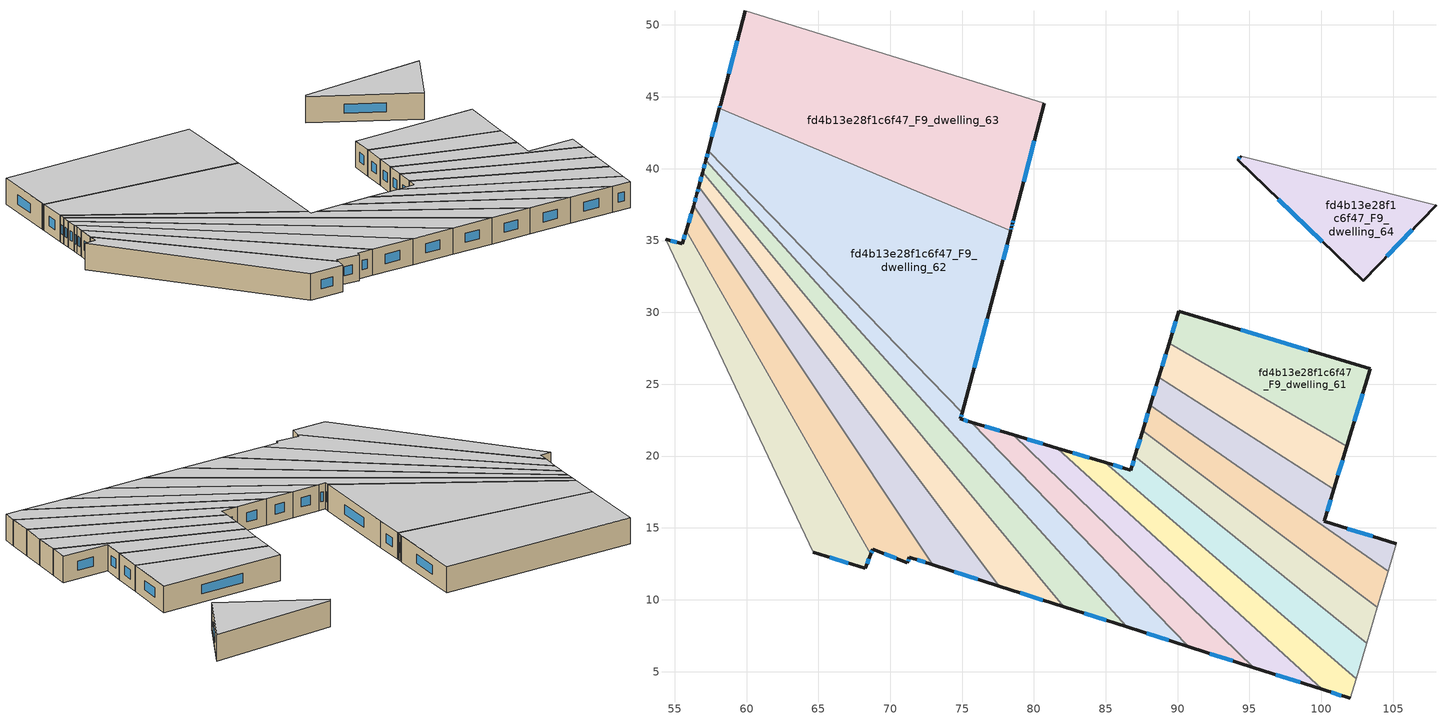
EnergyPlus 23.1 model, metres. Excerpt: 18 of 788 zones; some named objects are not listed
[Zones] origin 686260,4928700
fd4b13e28f1c6f47_F9_dwelling_47
 floor to fd4b13e28f1c6f47_F8_dwelling_47 (EU_floor_Construction): 55.8,35.69 68.65,13.16 68.26,12.19 64.63,13.32 54.36,35.1 55.54,34.78 z27
 wall outside (EU_wall_Construction): 55.8,35.69 55.54,34.78 54.36,35.1 / 64.63,13.32 68.26,12.19 68.65,13.16 z27:30
 wall to fd4b13e28f1c6f47_F9_dwelling_46 (EU_wall_Construction): 54.36,35.1 64.63,13.32 z27:30
 wall to fd4b13e28f1c6f47_F9_dwelling_48 (EU_wall_Construction): 68.65,13.16 55.8,35.69 z27:30
 window (EU_Window_Construction): 55.16,34.88 54.74,35 / 55.72,35.39 55.62,35.07 / 68.38,12.5 68.52,12.84 / 65.81,12.95 67.08,12.56 z27.97:29.03
 ceiling to fd4b13e28f1c6f47_F10_dwelling_47 (EU_floor_Construction): 68.26,12.19 68.65,13.16 55.8,35.69 55.54,34.78 54.36,35.1 64.63,13.32 z30
fd4b13e28f1c6f47_F9_dwelling_48
 floor to fd4b13e28f1c6f47_F8_dwelling_48 (EU_floor_Construction): 56.31,37.43 72.96,12.43 71.34,12.95 71.2,12.57 68.8,13.53 68.65,13.16 55.8,35.69 z27
 wall outside (EU_wall_Construction): 68.65,13.16 68.8,13.53 71.2,12.57 71.34,12.95 72.96,12.43 / 56.31,37.43 55.8,35.69 z27:30
 wall to fd4b13e28f1c6f47_F9_dwelling_49 (EU_wall_Construction): 72.96,12.43 56.31,37.43 z27:30
 window (EU_Window_Construction): 69.58,13.22 70.42,12.88 / 68.7,13.28 68.75,13.41 / 56.15,36.87 55.97,36.25 / 71.86,12.78 72.43,12.6 / 71.24,12.69 71.29,12.83 z27.97:29.03
 ceiling to fd4b13e28f1c6f47_F10_dwelling_48 (EU_floor_Construction): 72.96,12.43 56.31,37.43 55.8,35.69 68.65,13.16 68.8,13.53 71.2,12.57 71.34,12.95 z30
fd4b13e28f1c6f47_F9_dwelling_49
 floor to fd4b13e28f1c6f47_F8_dwelling_49 (EU_floor_Construction): 56.68,38.74 77.58,10.95 72.96,12.43 56.31,37.43 56.55,38.24 z27
 wall outside (EU_wall_Construction): 56.68,38.74 56.55,38.24 56.31,37.43 / 72.96,12.43 77.58,10.95 z27:30
 wall to fd4b13e28f1c6f47_F9_dwelling_50 (EU_wall_Construction): 77.58,10.95 56.68,38.74 z27:30
 window (EU_Window_Construction): 56.47,37.98 56.39,37.69 / 56.64,38.58 56.59,38.4 / 74.46,11.95 76.08,11.43 z27.97:29.03
 ceiling to fd4b13e28f1c6f47_F10_dwelling_49 (EU_floor_Construction): 77.58,10.95 56.68,38.74 56.55,38.24 56.31,37.43 72.96,12.43 z30
fd4b13e28f1c6f47_F9_dwelling_50
 floor to fd4b13e28f1c6f47_F8_dwelling_50 (EU_floor_Construction): 56.95,39.77 82.06,9.52 77.58,10.95 56.68,38.74 z27
 wall outside (EU_wall_Construction): 56.95,39.77 56.68,38.74 / 77.58,10.95 82.06,9.52 z27:30
 wall to fd4b13e28f1c6f47_F9_dwelling_51 (EU_wall_Construction): 82.06,9.52 56.95,39.77 z27:30
 window (EU_Window_Construction): 56.86,39.43 56.77,39.07 / 79.03,10.49 80.61,9.98 z27.97:29.03
 ceiling to fd4b13e28f1c6f47_F10_dwelling_50 (EU_floor_Construction): 82.06,9.52 56.95,39.77 56.68,38.74 77.58,10.95 z30
fd4b13e28f1c6f47_F9_dwelling_51
 floor to fd4b13e28f1c6f47_F8_dwelling_51 (EU_floor_Construction): 57.17,40.59 86.45,8.11 82.06,9.52 56.95,39.77 z27
 wall outside (EU_wall_Construction): 57.17,40.59 56.95,39.77 / 82.06,9.52 86.45,8.11 z27:30
 wall to fd4b13e28f1c6f47_F9_dwelling_52 (EU_wall_Construction): 86.45,8.11 57.17,40.59 z27:30
 window (EU_Window_Construction): 57.09,40.32 57.02,40.03 / 83.49,9.06 85.03,8.57 z27.97:29.03
 ceiling to fd4b13e28f1c6f47_F10_dwelling_51 (EU_floor_Construction): 86.45,8.11 57.17,40.59 56.95,39.77 82.06,9.52 z30
fd4b13e28f1c6f47_F9_dwelling_52
 floor to fd4b13e28f1c6f47_F8_dwelling_52 (EU_floor_Construction): 75,23.02 74.89,22.59 75.65,22.36 90.78,6.73 86.45,8.11 57.17,40.59 57.34,41.26 z27
 wall outside (EU_wall_Construction): 57.34,41.26 57.17,40.59 / 75.65,22.36 74.89,22.59 75,23.02 / 86.45,8.11 90.78,6.73 z27:30
 wall to fd4b13e28f1c6f47_F9_dwelling_62 (EU_wall_Construction): 75,23.02 57.34,41.26 z27:30
 wall to fd4b13e28f1c6f47_F9_dwelling_53 (EU_wall_Construction): 90.78,6.73 75.65,22.36 z27:30
 window (EU_Window_Construction): 57.29,41.04 57.22,40.81 / 74.92,22.73 74.97,22.88 / 75.4,22.43 75.13,22.51 / 87.86,7.66 89.38,7.18 z27.97:29.03
 ceiling to fd4b13e28f1c6f47_F10_dwelling_52 (EU_floor_Construction): 90.78,6.73 75.65,22.36 74.89,22.59 75,23.02 57.34,41.26 57.17,40.59 86.45,8.11 z30
fd4b13e28f1c6f47_F9_dwelling_53
 floor to fd4b13e28f1c6f47_F8_dwelling_53 (EU_floor_Construction): 90.78,6.73 75.65,22.36 78.56,21.48 95.3,5.28 z27
 wall outside (EU_wall_Construction): 78.56,21.48 75.65,22.36 / 90.78,6.73 95.3,5.28 z27:30
 wall to fd4b13e28f1c6f47_F9_dwelling_54 (EU_wall_Construction): 95.3,5.28 78.56,21.48 z27:30
 window (EU_Window_Construction): 77.62,21.76 76.59,22.07 / 92.25,6.26 93.83,5.75 z27.97:29.03
 ceiling to fd4b13e28f1c6f47_F10_dwelling_53 (EU_floor_Construction): 95.3,5.28 78.56,21.48 75.65,22.36 90.78,6.73 z30
fd4b13e28f1c6f47_F9_dwelling_54
 floor to fd4b13e28f1c6f47_F8_dwelling_54 (EU_floor_Construction): 95.3,5.28 78.56,21.48 81.62,20.55 100.06,3.76 z27
 wall outside (EU_wall_Construction): 81.62,20.55 78.56,21.48 / 95.3,5.28 100.06,3.76 z27:30
 wall to fd4b13e28f1c6f47_F9_dwelling_55 (EU_wall_Construction): 100.06,3.76 81.62,20.55 z27:30
 window (EU_Window_Construction): 80.63,20.85 79.55,21.18 / 96.84,4.79 98.52,4.25 z27.97:29.03
 ceiling to fd4b13e28f1c6f47_F10_dwelling_54 (EU_floor_Construction): 100.06,3.76 81.62,20.55 78.56,21.48 95.3,5.28 z30
fd4b13e28f1c6f47_F9_dwelling_55
 floor to fd4b13e28f1c6f47_F8_dwelling_55 (EU_floor_Construction): 102.44,4.51 102.03,3.13 100.06,3.76 81.62,20.55 84.93,19.55 z27
 wall outside (EU_wall_Construction): 84.93,19.55 81.62,20.55 / 100.06,3.76 102.03,3.13 z27:30
 wall to fd4b13e28f1c6f47_F9_dwelling_56 (EU_wall_Construction): 102.44,4.51 84.93,19.55 z27:30
 wall adiabatic (EU_wall_Construction): 102.03,3.13 102.44,4.51 z27:30
 window (EU_Window_Construction): 83.86,19.88 82.69,20.23 / 100.7,3.55 101.39,3.33 z27.97:29.03
 ceiling to fd4b13e28f1c6f47_F10_dwelling_55 (EU_floor_Construction): 102.03,3.13 102.44,4.51 84.93,19.55 81.62,20.55 100.06,3.76 z30
fd4b13e28f1c6f47_F9_dwelling_56
 floor to fd4b13e28f1c6f47_F8_dwelling_56 (EU_floor_Construction): 103.17,6.98 102.44,4.51 84.93,19.55 86.74,19.01 87.03,19.97 z27
 wall outside (EU_wall_Construction): 87.03,19.97 86.74,19.01 84.93,19.55 z27:30
 wall to fd4b13e28f1c6f47_F9_dwelling_57 (EU_wall_Construction): 103.17,6.98 87.03,19.97 z27:30
 wall adiabatic (EU_wall_Construction): 102.44,4.51 103.17,6.98 z27:30
 window (EU_Window_Construction): 86.15,19.19 85.51,19.38 / 86.93,19.66 86.83,19.32 z27.97:29.03
 ceiling to fd4b13e28f1c6f47_F10_dwelling_56 (EU_floor_Construction): 102.44,4.51 103.17,6.98 87.03,19.97 86.74,19.01 84.93,19.55 z30
fd4b13e28f1c6f47_F9_dwelling_57
 floor to fd4b13e28f1c6f47_F8_dwelling_57 (EU_floor_Construction): 103.91,9.48 103.17,6.98 87.03,19.97 87.57,21.76 z27
 wall outside (EU_wall_Construction): 87.57,21.76 87.03,19.97 z27:30
 wall adiabatic (EU_wall_Construction): 103.17,6.98 103.91,9.48 z27:30
 wall to fd4b13e28f1c6f47_F9_dwelling_58 (EU_wall_Construction): 103.91,9.48 87.57,21.76 z27:30
 window (EU_Window_Construction): 87.39,21.18 87.2,20.55 z27.97:29.03
 ceiling to fd4b13e28f1c6f47_F10_dwelling_57 (EU_floor_Construction): 103.17,6.98 103.91,9.48 87.57,21.76 87.03,19.97 z30
fd4b13e28f1c6f47_F9_dwelling_58
 floor to fd4b13e28f1c6f47_F8_dwelling_58 (EU_floor_Construction): 104.65,11.98 103.91,9.48 87.57,21.76 88.11,23.55 z27
 wall outside (EU_wall_Construction): 88.11,23.55 87.57,21.76 z27:30
 wall adiabatic (EU_wall_Construction): 103.91,9.48 104.65,11.98 z27:30
 wall to fd4b13e28f1c6f47_F9_dwelling_59 (EU_wall_Construction): 104.65,11.98 88.11,23.55 z27:30
 window (EU_Window_Construction): 87.94,22.97 87.74,22.34 z27.97:29.03
 ceiling to fd4b13e28f1c6f47_F10_dwelling_58 (EU_floor_Construction): 103.91,9.48 104.65,11.98 88.11,23.55 87.57,21.76 z30
fd4b13e28f1c6f47_F9_dwelling_59
 floor to fd4b13e28f1c6f47_F8_dwelling_59 (EU_floor_Construction): 100.86,17.69 100.19,15.45 105.22,13.91 104.65,11.98 88.11,23.55 88.7,25.5 z27
 wall outside (EU_wall_Construction): 88.7,25.5 88.11,23.55 / 105.22,13.91 100.19,15.45 100.86,17.69 z27:30
 wall adiabatic (EU_wall_Construction): 104.65,11.98 105.22,13.91 z27:30
 wall to fd4b13e28f1c6f47_F9_dwelling_60 (EU_wall_Construction): 100.86,17.69 88.7,25.5 z27:30
 window (EU_Window_Construction): 88.51,24.87 88.3,24.18 / 100.41,16.17 100.64,16.96 / 103.59,14.41 101.82,14.95 z27.97:29.03
 ceiling to fd4b13e28f1c6f47_F10_dwelling_59 (EU_floor_Construction): 104.65,11.98 105.22,13.91 100.19,15.45 100.86,17.69 88.7,25.5 88.11,23.55 z30
fd4b13e28f1c6f47_F9_dwelling_60
 floor to fd4b13e28f1c6f47_F8_dwelling_60 (EU_floor_Construction): 101.77,20.69 100.86,17.69 88.7,25.5 89.41,27.86 z27
 wall outside (EU_wall_Construction): 100.86,17.69 101.77,20.69 / 89.41,27.86 88.7,25.5 z27:30
 wall to fd4b13e28f1c6f47_F9_dwelling_61 (EU_wall_Construction): 101.77,20.69 89.41,27.86 z27:30
 window (EU_Window_Construction): 101.16,18.66 101.47,19.72 / 89.18,27.09 88.93,26.26 z27.97:29.03
 ceiling to fd4b13e28f1c6f47_F10_dwelling_60 (EU_floor_Construction): 100.86,17.69 101.77,20.69 89.41,27.86 88.7,25.5 z30
fd4b13e28f1c6f47_F9_dwelling_61
 floor to fd4b13e28f1c6f47_F8_dwelling_61 (EU_floor_Construction): 103.4,26.08 101.77,20.69 89.41,27.86 90.09,30.09 z27
 wall outside (EU_wall_Construction): 101.77,20.69 103.4,26.08 90.09,30.09 89.41,27.86 z27:30
 window (EU_Window_Construction): 102.3,22.44 102.87,24.33 / 89.87,29.37 89.63,28.58 / 99.08,27.38 94.4,28.79 z27.97:29.03
 ceiling to fd4b13e28f1c6f47_F10_dwelling_61 (EU_floor_Construction): 101.77,20.69 103.4,26.08 90.09,30.09 89.41,27.86 z30
fd4b13e28f1c6f47_F9_dwelling_62
 floor to fd4b13e28f1c6f47_F8_dwelling_62 (EU_floor_Construction): 78.39,35.69 77.6,32.68 75,23.02 57.34,41.26 58.11,44.19 z27
 wall outside (EU_wall_Construction): 75,23.02 77.6,32.68 78.39,35.69 / 58.11,44.19 57.34,41.26 z27:30
 wall to fd4b13e28f1c6f47_F9_dwelling_63 (EU_wall_Construction): 78.39,35.69 58.11,44.19 z27:30
 window (EU_Window_Construction): 77.85,33.66 78.13,34.72 / 75.84,26.15 76.76,29.55 / 57.86,43.24 57.59,42.21 z27.97:29.03
 ceiling to fd4b13e28f1c6f47_F10_dwelling_62 (EU_floor_Construction): 75,23.02 77.6,32.68 78.39,35.69 58.11,44.19 57.34,41.26 z30
fd4b13e28f1c6f47_F9_dwelling_63
 floor to fd4b13e28f1c6f47_F8_dwelling_63 (EU_floor_Construction): 80.7,44.55 78.59,36.47 78.51,36.15 78.46,35.99 78.44,35.89 78.4,35.74 78.39,35.69 58.11,44.19 58.13,44.24 58.17,44.38 58.19,44.48 59.91,51.01 z27
 wall outside (EU_wall_Construction): 59.91,51.01 58.19,44.48 58.17,44.38 58.13,44.24 58.11,44.19 / 78.39,35.69 78.4,35.74 78.44,35.89 78.46,35.99 78.51,36.15 78.59,36.47 80.7,44.55 z27:30
 wall to fd4b13e28f1c6f47_F9_dwelling_1 (EU_wall_Construction): 80.7,44.55 59.91,51.01 z27:30
 window (EU_Window_Construction): 58.15,44.34 58.14,44.29 / 59.35,48.89 58.75,46.6 / 79.28,39.09 80.02,41.93 / 78.53,36.25 78.56,36.37 / 78.48,36.04 78.49,36.09 / 78.41,35.79 78.42,35.84 z27.97:29.03
 ceiling to fd4b13e28f1c6f47_F10_dwelling_63 (EU_floor_Construction): 78.51,36.15 78.59,36.47 80.7,44.55 59.91,51.01 58.19,44.48 58.17,44.38 58.13,44.24 58.11,44.19 78.39,35.69 78.4,35.74 78.44,35.89 78.46,35.99 z30
fd4b13e28f1c6f47_F9_dwelling_64
 floor to fd4b13e28f1c6f47_F8_dwelling_64 (EU_floor_Construction): 107.98,37.45 102.91,32.19 94.17,40.62 94.41,40.87 z27
 wall outside (EU_wall_Construction): 94.41,40.87 94.17,40.62 102.91,32.19 107.98,37.45 z27:30
 wall to fd4b13e28f1c6f47_F9_dwelling_65 (EU_wall_Construction): 107.98,37.45 94.41,40.87 z27:30
 window (EU_Window_Construction): 94.33,40.79 94.25,40.7 / 104.55,33.89 106.34,35.74 / 97,37.89 100.07,34.92 z27.97:29.03
 ceiling to fd4b13e28f1c6f47_F10_dwelling_64 (EU_floor_Construction): 102.91,32.19 107.98,37.45 94.41,40.87 94.17,40.62 z30
[Building]
EU S2 Campaign: North Axis=0; Terrain=City; Solar Distribution=FullExterior
[Site:Location]
Bologna: Latitude=44.5; Longitude=11.25; Time Zone=1; Elevation=37
[SizingPeriod:WeatherFileDays]
AnnualSizingPeriod: Begin Month=1; Begin Day of Month=1; End Month=12; End Day of Month=31; Day of Week for Start Day=Monday; Use Weather File Daylight Saving Period=No; Use Weather File Rain and Snow Indicators=No
[MATERIAL]
EU_InternalMass_Material: Roughness=MediumRough; Thickness=0.1; Conductivity=1; Density=1800; Specific Heat=900; Thermal Absorptance=0.9; Solar Absorptance=0.7; Visible Absorptance=0.7
[MATERIAL:NOMASS] Roughness=MediumRough; Thermal Absorptance=0.9; Solar Absorptance=0.7; Visible Absorptance=0.7
Name | Thermal Resistance
EU_wall_NoMass | 0.779417
EU_floor_NoMass | 0.588222
[WINDOWMATERIAL:SIMPLEGLAZINGSYSTEM]
EU_Window_SimpleGlazing: UFactor=5.16242; Solar Heat Gain Coefficient=0.85; Visible Transmittance=0.85
[CONSTRUCTION]
EU_wall_Construction: EU_wall_NoMass
EU_floor_Construction: EU_floor_NoMass
EU_Window_Construction: EU_Window_SimpleGlazing
EU_InternalMass_Construction: EU_InternalMass_Material
[ZONE] Type=1; Multiplier=1; Ceiling Height=autocalculate; Floor Area=autocalculate; Part of Total Floor Area=Yes
Name | Volume
fd4b13e28f1c6f47_F9_dwelling_47 | 192.736
fd4b13e28f1c6f47_F9_dwelling_48 | 192.786
fd4b13e28f1c6f47_F9_dwelling_49 | 192.72
fd4b13e28f1c6f47_F9_dwelling_50 | 192.804
fd4b13e28f1c6f47_F9_dwelling_51 | 192.759
fd4b13e28f1c6f47_F9_dwelling_52 | 192.728
fd4b13e28f1c6f47_F9_dwelling_53 | 121.751
fd4b13e28f1c6f47_F9_dwelling_54 | 129.023
fd4b13e28f1c6f47_F9_dwelling_55 | 133.568
fd4b13e28f1c6f47_F9_dwelling_56 | 129.47
fd4b13e28f1c6f47_F9_dwelling_57 | 128.679
fd4b13e28f1c6f47_F9_dwelling_58 | 128.791
fd4b13e28f1c6f47_F9_dwelling_59 | 115.576
fd4b13e28f1c6f47_F9_dwelling_60 | 116.77
fd4b13e28f1c6f47_F9_dwelling_61 | 166.024
fd4b13e28f1c6f47_F9_dwelling_62 | 527.246
fd4b13e28f1c6f47_F9_dwelling_63 | 528.808
fd4b13e28f1c6f47_F9_dwelling_64 | 139.54
[INTERNALMASS] Construction=EU_InternalMass_Construction
Name | Zone or ZoneList | Surface Area
fd4b13e28f1c6f47_F9_dwelling_47_EU_InternalMass | fd4b13e28f1c6f47_F9_dwelling_47 | 64.2455
fd4b13e28f1c6f47_F9_dwelling_48_EU_InternalMass | fd4b13e28f1c6f47_F9_dwelling_48 | 64.2628
fd4b13e28f1c6f47_F9_dwelling_49_EU_InternalMass | fd4b13e28f1c6f47_F9_dwelling_49 | 64.2406
fd4b13e28f1c6f47_F9_dwelling_50_EU_InternalMass | fd4b13e28f1c6f47_F9_dwelling_50 | 64.2682
fd4b13e28f1c6f47_F9_dwelling_51_EU_InternalMass | fd4b13e28f1c6f47_F9_dwelling_51 | 64.2529
fd4b13e28f1c6f47_F9_dwelling_52_EU_InternalMass | fd4b13e28f1c6f47_F9_dwelling_52 | 64.2428
fd4b13e28f1c6f47_F9_dwelling_53_EU_InternalMass | fd4b13e28f1c6f47_F9_dwelling_53 | 40.5834
fd4b13e28f1c6f47_F9_dwelling_54_EU_InternalMass | fd4b13e28f1c6f47_F9_dwelling_54 | 43.0077
fd4b13e28f1c6f47_F9_dwelling_55_EU_InternalMass | fd4b13e28f1c6f47_F9_dwelling_55 | 44.5228
fd4b13e28f1c6f47_F9_dwelling_56_EU_InternalMass | fd4b13e28f1c6f47_F9_dwelling_56 | 43.1566
fd4b13e28f1c6f47_F9_dwelling_57_EU_InternalMass | fd4b13e28f1c6f47_F9_dwelling_57 | 42.8931
fd4b13e28f1c6f47_F9_dwelling_58_EU_InternalMass | fd4b13e28f1c6f47_F9_dwelling_58 | 42.9303
fd4b13e28f1c6f47_F9_dwelling_59_EU_InternalMass | fd4b13e28f1c6f47_F9_dwelling_59 | 38.5166
fd4b13e28f1c6f47_F9_dwelling_60_EU_InternalMass | fd4b13e28f1c6f47_F9_dwelling_60 | 38.9306
fd4b13e28f1c6f47_F9_dwelling_61_EU_InternalMass | fd4b13e28f1c6f47_F9_dwelling_61 | 55.3443
fd4b13e28f1c6f47_F9_dwelling_62_EU_InternalMass | fd4b13e28f1c6f47_F9_dwelling_62 | 175.731
fd4b13e28f1c6f47_F9_dwelling_63_EU_InternalMass | fd4b13e28f1c6f47_F9_dwelling_63 | 176.279
fd4b13e28f1c6f47_F9_dwelling_64_EU_InternalMass | fd4b13e28f1c6f47_F9_dwelling_64 | 46.5144
[OTHEREQUIPMENT] Fuel Type=Electricity; Design Level Calculation Method=Watts/Area; Power per Zone Floor Area=1; Fraction Latent=0; Fraction Radiant=0; Fraction Lost=0; Carbon Dioxide Generation Rate=0; EndUse Subcategory=EU_Step8_InternalGains
Name | Zone or ZoneList or Space or SpaceList | Schedule
EU_Step8_InternalGain_fd4b13e28f1c6f47_F9_dwelling_47_f000 | fd4b13e28f1c6f47_F9_dwelling_47 | EU_Step8_GainSchedule_fd4b13e28f1c6f47_F9_dwelling_47_f000
EU_Step8_InternalGain_fd4b13e28f1c6f47_F9_dwelling_48_f000 | fd4b13e28f1c6f47_F9_dwelling_48 | EU_Step8_GainSchedule_fd4b13e28f1c6f47_F9_dwelling_48_f000
EU_Step8_InternalGain_fd4b13e28f1c6f47_F9_dwelling_49_f000 | fd4b13e28f1c6f47_F9_dwelling_49 | EU_Step8_GainSchedule_fd4b13e28f1c6f47_F9_dwelling_49_f000
EU_Step8_InternalGain_fd4b13e28f1c6f47_F9_dwelling_50_f000 | fd4b13e28f1c6f47_F9_dwelling_50 | EU_Step8_GainSchedule_fd4b13e28f1c6f47_F9_dwelling_50_f000
EU_Step8_InternalGain_fd4b13e28f1c6f47_F9_dwelling_51_f000 | fd4b13e28f1c6f47_F9_dwelling_51 | EU_Step8_GainSchedule_fd4b13e28f1c6f47_F9_dwelling_51_f000
EU_Step8_InternalGain_fd4b13e28f1c6f47_F9_dwelling_52_f000 | fd4b13e28f1c6f47_F9_dwelling_52 | EU_Step8_GainSchedule_fd4b13e28f1c6f47_F9_dwelling_52_f000
EU_Step8_InternalGain_fd4b13e28f1c6f47_F9_dwelling_53_f000 | fd4b13e28f1c6f47_F9_dwelling_53 | EU_Step8_GainSchedule_fd4b13e28f1c6f47_F9_dwelling_53_f000
EU_Step8_InternalGain_fd4b13e28f1c6f47_F9_dwelling_54_f000 | fd4b13e28f1c6f47_F9_dwelling_54 | EU_Step8_GainSchedule_fd4b13e28f1c6f47_F9_dwelling_54_f000
EU_Step8_InternalGain_fd4b13e28f1c6f47_F9_dwelling_55_f000 | fd4b13e28f1c6f47_F9_dwelling_55 | EU_Step8_GainSchedule_fd4b13e28f1c6f47_F9_dwelling_55_f000
EU_Step8_InternalGain_fd4b13e28f1c6f47_F9_dwelling_56_f000 | fd4b13e28f1c6f47_F9_dwelling_56 | EU_Step8_GainSchedule_fd4b13e28f1c6f47_F9_dwelling_56_f000
EU_Step8_InternalGain_fd4b13e28f1c6f47_F9_dwelling_57_f000 | fd4b13e28f1c6f47_F9_dwelling_57 | EU_Step8_GainSchedule_fd4b13e28f1c6f47_F9_dwelling_57_f000
EU_Step8_InternalGain_fd4b13e28f1c6f47_F9_dwelling_58_f000 | fd4b13e28f1c6f47_F9_dwelling_58 | EU_Step8_GainSchedule_fd4b13e28f1c6f47_F9_dwelling_58_f000
EU_Step8_InternalGain_fd4b13e28f1c6f47_F9_dwelling_59_f000 | fd4b13e28f1c6f47_F9_dwelling_59 | EU_Step8_GainSchedule_fd4b13e28f1c6f47_F9_dwelling_59_f000
EU_Step8_InternalGain_fd4b13e28f1c6f47_F9_dwelling_60_f000 | fd4b13e28f1c6f47_F9_dwelling_60 | EU_Step8_GainSchedule_fd4b13e28f1c6f47_F9_dwelling_60_f000
EU_Step8_InternalGain_fd4b13e28f1c6f47_F9_dwelling_61_f000 | fd4b13e28f1c6f47_F9_dwelling_61 | EU_Step8_GainSchedule_fd4b13e28f1c6f47_F9_dwelling_61_f000
EU_Step8_InternalGain_fd4b13e28f1c6f47_F9_dwelling_62_f000 | fd4b13e28f1c6f47_F9_dwelling_62 | EU_Step8_GainSchedule_fd4b13e28f1c6f47_F9_dwelling_62_f000
EU_Step8_InternalGain_fd4b13e28f1c6f47_F9_dwelling_63_f000 | fd4b13e28f1c6f47_F9_dwelling_63 | EU_Step8_GainSchedule_fd4b13e28f1c6f47_F9_dwelling_63_f000
EU_Step8_InternalGain_fd4b13e28f1c6f47_F9_dwelling_64_f000 | fd4b13e28f1c6f47_F9_dwelling_64 | EU_Step8_GainSchedule_fd4b13e28f1c6f47_F9_dwelling_64_f000
[ZONEVENTILATION:DESIGNFLOWRATE] Schedule=EU_AlwaysOn; Design Flow Rate Calculation Method=AirChanges/Hour; Air Changes per Hour=0.712058; Ventilation Type=Natural; Fan Pressure Rise=0; Fan Total Efficiency=1; Constant Term Coefficient=1; Temperature Term Coefficient=0; Velocity Term Coefficient=0; Velocity Squared Term Coefficient=0; Minimum Indoor Temperature=-100; Maximum Indoor Temperature=100; Delta Temperature=-100; Minimum Outdoor Temperature=-100; Maximum Outdoor Temperature=100; Maximum Wind Speed=40
Name | Zone or ZoneList or Space or SpaceList
EU_ConstantAir_fd4b13e28f1c6f47_F9_dwelling_47 | fd4b13e28f1c6f47_F9_dwelling_47
EU_ConstantAir_fd4b13e28f1c6f47_F9_dwelling_48 | fd4b13e28f1c6f47_F9_dwelling_48
EU_ConstantAir_fd4b13e28f1c6f47_F9_dwelling_49 | fd4b13e28f1c6f47_F9_dwelling_49
EU_ConstantAir_fd4b13e28f1c6f47_F9_dwelling_50 | fd4b13e28f1c6f47_F9_dwelling_50
EU_ConstantAir_fd4b13e28f1c6f47_F9_dwelling_51 | fd4b13e28f1c6f47_F9_dwelling_51
EU_ConstantAir_fd4b13e28f1c6f47_F9_dwelling_52 | fd4b13e28f1c6f47_F9_dwelling_52
EU_ConstantAir_fd4b13e28f1c6f47_F9_dwelling_53 | fd4b13e28f1c6f47_F9_dwelling_53
EU_ConstantAir_fd4b13e28f1c6f47_F9_dwelling_54 | fd4b13e28f1c6f47_F9_dwelling_54
EU_ConstantAir_fd4b13e28f1c6f47_F9_dwelling_55 | fd4b13e28f1c6f47_F9_dwelling_55
EU_ConstantAir_fd4b13e28f1c6f47_F9_dwelling_56 | fd4b13e28f1c6f47_F9_dwelling_56
EU_ConstantAir_fd4b13e28f1c6f47_F9_dwelling_57 | fd4b13e28f1c6f47_F9_dwelling_57
EU_ConstantAir_fd4b13e28f1c6f47_F9_dwelling_58 | fd4b13e28f1c6f47_F9_dwelling_58
EU_ConstantAir_fd4b13e28f1c6f47_F9_dwelling_59 | fd4b13e28f1c6f47_F9_dwelling_59
EU_ConstantAir_fd4b13e28f1c6f47_F9_dwelling_60 | fd4b13e28f1c6f47_F9_dwelling_60
EU_ConstantAir_fd4b13e28f1c6f47_F9_dwelling_61 | fd4b13e28f1c6f47_F9_dwelling_61
EU_ConstantAir_fd4b13e28f1c6f47_F9_dwelling_62 | fd4b13e28f1c6f47_F9_dwelling_62
EU_ConstantAir_fd4b13e28f1c6f47_F9_dwelling_63 | fd4b13e28f1c6f47_F9_dwelling_63
EU_ConstantAir_fd4b13e28f1c6f47_F9_dwelling_64 | fd4b13e28f1c6f47_F9_dwelling_64
[HVACTEMPLATE:ZONE:IDEALLOADSAIRSYSTEM] System Availability Schedule=EU_AlwaysOn; Maximum Heating Supply Air Temperature=50; Minimum Cooling Supply Air Temperature=13; Maximum Heating Supply Air Humidity Ratio=0.0156; Minimum Cooling Supply Air Humidity Ratio=0.0077; Heating Limit=NoLimit; Cooling Limit=NoLimit; Heating Availability Schedule=EU_AlwaysOn; Cooling Availability Schedule=EU_CoolingOff; Dehumidification Control Type=ConstantSensibleHeatRatio; Cooling Sensible Heat Ratio=0.7; Dehumidification Setpoint=60; Humidification Control Type=None; Humidification Setpoint=30; Outdoor Air Method=None; Outdoor Air Flow Rate per Person=0.00944; Outdoor Air Flow Rate per Zone Floor Area=0; Outdoor Air Flow Rate per Zone=0; Demand Controlled Ventilation Type=None; Outdoor Air Economizer Type=NoEconomizer; Heat Recovery Type=None; Sensible Heat Recovery Effectiveness=0.7; Latent Heat Recovery Effectiveness=0.65
Name | Template Thermostat
fd4b13e28f1c6f47_F9_dwelling_47 | EU_HeatOnly_fd4b13e28f1c6f47_F9_dwelling_47
fd4b13e28f1c6f47_F9_dwelling_48 | EU_HeatOnly_fd4b13e28f1c6f47_F9_dwelling_48
fd4b13e28f1c6f47_F9_dwelling_49 | EU_HeatOnly_fd4b13e28f1c6f47_F9_dwelling_49
fd4b13e28f1c6f47_F9_dwelling_50 | EU_HeatOnly_fd4b13e28f1c6f47_F9_dwelling_50
fd4b13e28f1c6f47_F9_dwelling_51 | EU_HeatOnly_fd4b13e28f1c6f47_F9_dwelling_51
fd4b13e28f1c6f47_F9_dwelling_52 | EU_HeatOnly_fd4b13e28f1c6f47_F9_dwelling_52
fd4b13e28f1c6f47_F9_dwelling_53 | EU_HeatOnly_fd4b13e28f1c6f47_F9_dwelling_53
fd4b13e28f1c6f47_F9_dwelling_54 | EU_HeatOnly_fd4b13e28f1c6f47_F9_dwelling_54
fd4b13e28f1c6f47_F9_dwelling_55 | EU_HeatOnly_fd4b13e28f1c6f47_F9_dwelling_55
fd4b13e28f1c6f47_F9_dwelling_56 | EU_HeatOnly_fd4b13e28f1c6f47_F9_dwelling_56
fd4b13e28f1c6f47_F9_dwelling_57 | EU_HeatOnly_fd4b13e28f1c6f47_F9_dwelling_57
fd4b13e28f1c6f47_F9_dwelling_58 | EU_HeatOnly_fd4b13e28f1c6f47_F9_dwelling_58
fd4b13e28f1c6f47_F9_dwelling_59 | EU_HeatOnly_fd4b13e28f1c6f47_F9_dwelling_59
fd4b13e28f1c6f47_F9_dwelling_60 | EU_HeatOnly_fd4b13e28f1c6f47_F9_dwelling_60
fd4b13e28f1c6f47_F9_dwelling_61 | EU_HeatOnly_fd4b13e28f1c6f47_F9_dwelling_61
fd4b13e28f1c6f47_F9_dwelling_62 | EU_HeatOnly_fd4b13e28f1c6f47_F9_dwelling_62
fd4b13e28f1c6f47_F9_dwelling_63 | EU_HeatOnly_fd4b13e28f1c6f47_F9_dwelling_63
fd4b13e28f1c6f47_F9_dwelling_64 | EU_HeatOnly_fd4b13e28f1c6f47_F9_dwelling_64
[SIZING:ZONE] Zone Cooling Design Supply Air Temperature Input Method=SupplyAirTemperature; Zone Cooling Design Supply Air Temperature=13; Zone Heating Design Supply Air Temperature Input Method=SupplyAirTemperature; Zone Heating Design Supply Air Temperature=50; Zone Cooling Design Supply Air Humidity Ratio=0.008; Zone Heating Design Supply Air Humidity Ratio=0.008; Cooling Design Air Flow Method=DesignDay; Cooling Design Air Flow Rate=0; Cooling Minimum Air Flow per Zone Floor Area=0.000762; Cooling Minimum Air Flow=0; Cooling Minimum Air Flow Fraction=0.2; Heating Design Air Flow Method=DesignDay; Heating Design Air Flow Rate=0; Heating Maximum Air Flow per Zone Floor Area=0.002032; Heating Maximum Air Flow=0.141576; Heating Maximum Air Flow Fraction=0.3; Account for Dedicated Outdoor Air System=No; Dedicated Outdoor Air System Control Strategy=NeutralSupplyAir; Dedicated Outdoor Air Low Setpoint Temperature for Design=autosize; Dedicated Outdoor Air High Setpoint Temperature for Design=autosize; Zone Load Sizing Method=Sensible Load Only No Latent Load; Zone Latent Cooling Design Supply Air Humidity Ratio Input Method=HumidityRatioDifference; Zone Cooling Design Supply Air Humidity Ratio Difference=0.005; Zone Latent Heating Design Supply Air Humidity Ratio Input Method=HumidityRatioDifference; Zone Humidification Design Supply Air Humidity Ratio Difference=0.005
fd4b13e28f1c6f47_F9_dwelling_47; fd4b13e28f1c6f47_F9_dwelling_48; fd4b13e28f1c6f47_F9_dwelling_49; fd4b13e28f1c6f47_F9_dwelling_50; fd4b13e28f1c6f47_F9_dwelling_51; fd4b13e28f1c6f47_F9_dwelling_52; fd4b13e28f1c6f47_F9_dwelling_53; fd4b13e28f1c6f47_F9_dwelling_54; fd4b13e28f1c6f47_F9_dwelling_55; fd4b13e28f1c6f47_F9_dwelling_56; fd4b13e28f1c6f47_F9_dwelling_57; fd4b13e28f1c6f47_F9_dwelling_58; fd4b13e28f1c6f47_F9_dwelling_59; fd4b13e28f1c6f47_F9_dwelling_60; fd4b13e28f1c6f47_F9_dwelling_61; fd4b13e28f1c6f47_F9_dwelling_62; fd4b13e28f1c6f47_F9_dwelling_63; fd4b13e28f1c6f47_F9_dwelling_64
[SCHEDULE:CONSTANT]
Name | Hourly Value
EU_AlwaysOn | 1
EU_CoolingOff | 0
[SCHEDULE:FILE] Column Number=1; Rows to Skip at Top=0; Number of Hours of Data=8760; Column Separator=Comma; Interpolate to Timestep=No; Minutes per Item=60; Adjust Schedule for Daylight Savings=Yes
Name | File
EU_Step8_GainSchedule_fd4b13e28f1c6f47_F9_dwelling_47_f000 | ../../schedules/fd4b13e28f1c6f47/fd4b13e28f1c6f47_F9_dwelling_47_f000_gain.csv
EU_Step8_GainSchedule_fd4b13e28f1c6f47_F9_dwelling_48_f000 | ../../schedules/fd4b13e28f1c6f47/fd4b13e28f1c6f47_F9_dwelling_48_f000_gain.csv
EU_Step8_GainSchedule_fd4b13e28f1c6f47_F9_dwelling_49_f000 | ../../schedules/fd4b13e28f1c6f47/fd4b13e28f1c6f47_F9_dwelling_49_f000_gain.csv
EU_Step8_GainSchedule_fd4b13e28f1c6f47_F9_dwelling_50_f000 | ../../schedules/fd4b13e28f1c6f47/fd4b13e28f1c6f47_F9_dwelling_50_f000_gain.csv
EU_Step8_GainSchedule_fd4b13e28f1c6f47_F9_dwelling_51_f000 | ../../schedules/fd4b13e28f1c6f47/fd4b13e28f1c6f47_F9_dwelling_51_f000_gain.csv
EU_Step8_GainSchedule_fd4b13e28f1c6f47_F9_dwelling_52_f000 | ../../schedules/fd4b13e28f1c6f47/fd4b13e28f1c6f47_F9_dwelling_52_f000_gain.csv
EU_Step8_GainSchedule_fd4b13e28f1c6f47_F9_dwelling_53_f000 | ../../schedules/fd4b13e28f1c6f47/fd4b13e28f1c6f47_F9_dwelling_53_f000_gain.csv
EU_Step8_GainSchedule_fd4b13e28f1c6f47_F9_dwelling_54_f000 | ../../schedules/fd4b13e28f1c6f47/fd4b13e28f1c6f47_F9_dwelling_54_f000_gain.csv
EU_Step8_GainSchedule_fd4b13e28f1c6f47_F9_dwelling_55_f000 | ../../schedules/fd4b13e28f1c6f47/fd4b13e28f1c6f47_F9_dwelling_55_f000_gain.csv
EU_Step8_GainSchedule_fd4b13e28f1c6f47_F9_dwelling_56_f000 | ../../schedules/fd4b13e28f1c6f47/fd4b13e28f1c6f47_F9_dwelling_56_f000_gain.csv
EU_Step8_GainSchedule_fd4b13e28f1c6f47_F9_dwelling_57_f000 | ../../schedules/fd4b13e28f1c6f47/fd4b13e28f1c6f47_F9_dwelling_57_f000_gain.csv
EU_Step8_GainSchedule_fd4b13e28f1c6f47_F9_dwelling_58_f000 | ../../schedules/fd4b13e28f1c6f47/fd4b13e28f1c6f47_F9_dwelling_58_f000_gain.csv
EU_Step8_GainSchedule_fd4b13e28f1c6f47_F9_dwelling_59_f000 | ../../schedules/fd4b13e28f1c6f47/fd4b13e28f1c6f47_F9_dwelling_59_f000_gain.csv
EU_Step8_GainSchedule_fd4b13e28f1c6f47_F9_dwelling_60_f000 | ../../schedules/fd4b13e28f1c6f47/fd4b13e28f1c6f47_F9_dwelling_60_f000_gain.csv
EU_Step8_GainSchedule_fd4b13e28f1c6f47_F9_dwelling_61_f000 | ../../schedules/fd4b13e28f1c6f47/fd4b13e28f1c6f47_F9_dwelling_61_f000_gain.csv
EU_Step8_GainSchedule_fd4b13e28f1c6f47_F9_dwelling_62_f000 | ../../schedules/fd4b13e28f1c6f47/fd4b13e28f1c6f47_F9_dwelling_62_f000_gain.csv
EU_Step8_GainSchedule_fd4b13e28f1c6f47_F9_dwelling_63_f000 | ../../schedules/fd4b13e28f1c6f47/fd4b13e28f1c6f47_F9_dwelling_63_f000_gain.csv
EU_Step8_GainSchedule_fd4b13e28f1c6f47_F9_dwelling_64_f000 | ../../schedules/fd4b13e28f1c6f47/fd4b13e28f1c6f47_F9_dwelling_64_f000_gain.csv
